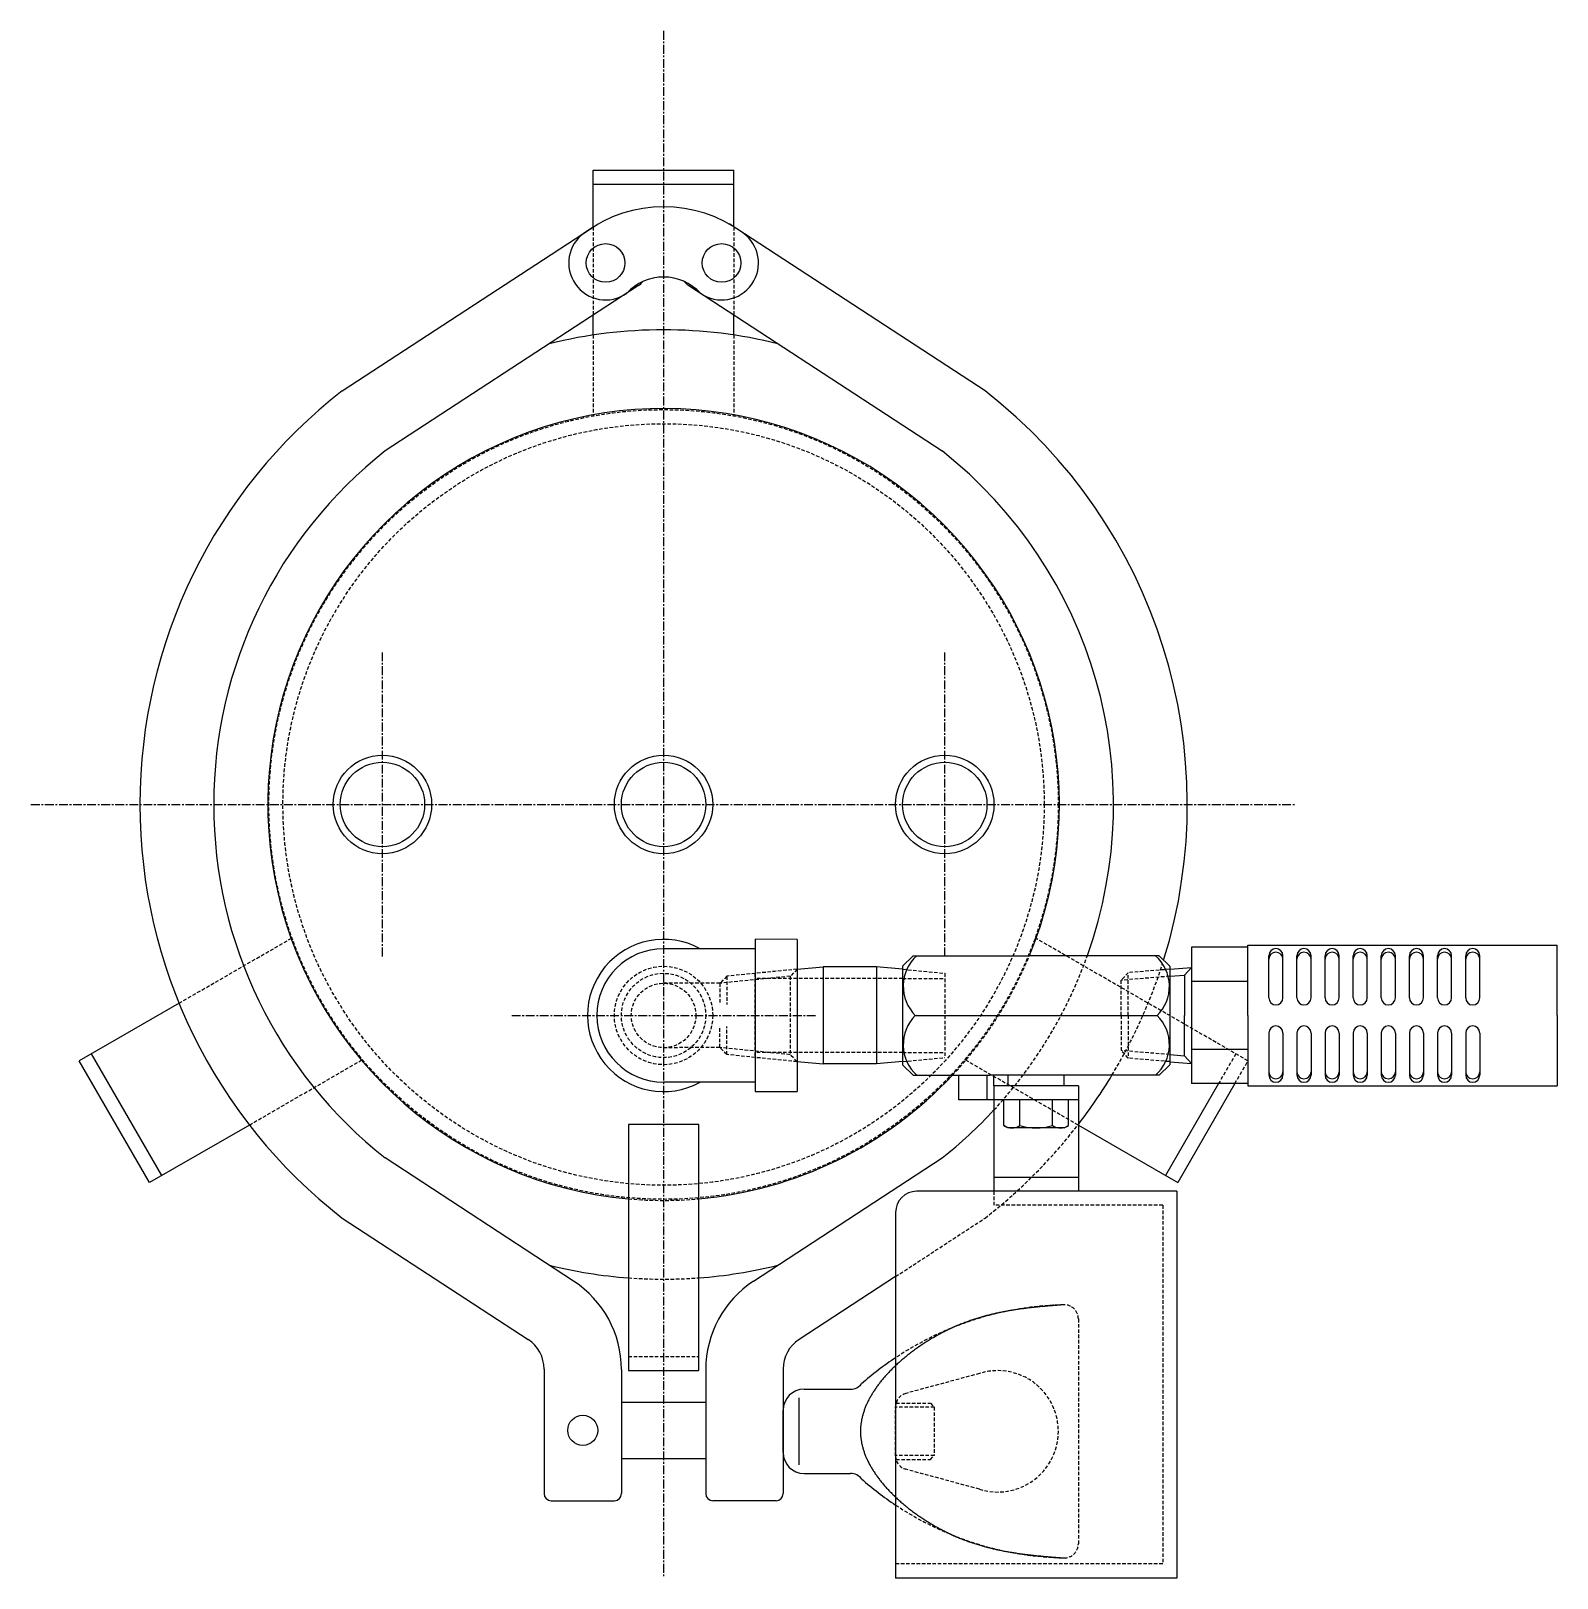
# Model space of a CAD drawing. Extents: x 248 to 807, y 18 to 803.
# Drawn here: x 326.5 to 543.6, y 582.5 to 802.5 of the extents above; entities that cross this region are included whole.
import ezdxf

# ---------------------------------------------------------------- set-up
doc = ezdxf.new("R2010")
doc.units = 0
doc.linetypes.add('CENTER', pattern=[2, 1.25, -0.25, 0.25, -0.25])
doc.linetypes.add('DASHED', pattern=[0.75, 0.5, -0.25])
doc.layers.get('0').update_dxf_attribs({"linetype": 'CONTINUOUS'})
doc.layers.add('CENTER', color=1, linetype='CENTER')

msp = doc.modelspace()

# ---------------------------------------------------------------- linework, layer by layer
at = {"color": 7, "linetype": 'CONTINUOUS'}
for p, q in [((406.5, 782.73), (426.5, 782.73)), ((406.5, 774.66), (406.5, 782.73)), ((426.5, 774.66), (426.5, 782.73)), ((406.5, 780.73), (426.5, 780.73)), ((370.78, 751.33), (407.17, 775.1)), ((462.23, 751.33), (425.83, 775.1)), ((412.91, 766.3), (376.89, 742.79)), ((420.09, 766.3), (456.11, 742.79)), ((406.5, 759.27), (406.5, 762.12)), ((426.5, 759.27), (426.5, 762.12)), ((429.55, 673.35), (429.55, 651.7)), ((435.5, 673.34), (429.55, 673.35)), ((435.5, 673.34), (435.5, 651.7)), ((429.55, 672.01), (416.5, 672.01)), ((452, 671.02), (450.5, 669.52)), ((452, 671.02), (468.5, 671.02)), ((487, 671.02), (468.5, 671.02)), ((487, 671.02), (488.5, 669.52)), ((491.6, 672.22), (491.6, 662.52)), ((499.6, 672.22), (491.6, 672.22)), ((499.6, 672.52), (543.6, 672.52)), ((499.6, 662.52), (499.6, 672.52)), ((502.6, 665.02), (502.6, 671.02)), ((504.6, 665.02), (504.6, 671.02)), ((506.6, 665.02), (506.6, 671.02)), ((508.6, 665.02), (508.6, 671.02)), ((510.6, 665.02), (510.6, 671.02)), ((512.6, 665.02), (512.6, 671.02)), ((514.6, 665.02), (514.6, 671.02)), ((516.6, 665.02), (516.6, 671.02)), ((518.6, 665.02), (518.6, 671.02)), ((520.6, 665.02), (520.6, 671.02)), ((522.6, 665.02), (522.6, 671.02)), ((524.6, 665.02), (524.6, 671.02)), ((526.6, 665.02), (526.6, 671.02)), ((528.6, 665.02), (528.6, 671.02)), ((530.6, 665.02), (530.6, 671.02)), ((532.6, 665.02), (532.6, 671.02)), ((543.6, 662.52), (543.6, 672.52)), ((435.5, 669.08), (439.2, 669.42)), ((446.8, 669.42), (439.2, 669.42)), ((439.2, 669.42), (439.2, 655.62)), ((446.8, 669.42), (446.8, 655.62)), ((450.5, 669.08), (446.8, 669.42)), ((450.5, 669.52), (450.5, 655.52)), ((488.5, 669.52), (488.5, 655.52)), ((488.5, 669.09), (491.6, 669.34)), ((488.5, 669.09), (488.5, 655.94)), ((491.6, 669.34), (490.6, 668.26)), ((488.5, 668.09), (490.6, 668.26)), ((490.6, 668.26), (490.6, 662.52)), ((499.6, 667.37), (491.6, 667.37)), ((347.57, 664.26), (333.37, 656.07)), ((452.31, 662.52), (486.69, 662.52)), ((490.6, 656.77), (490.6, 662.52)), ((491.6, 662.52), (491.6, 652.82)), ((499.6, 662.52), (499.6, 652.52)), ((543.6, 662.52), (543.6, 652.52)), ((502.6, 660.02), (502.6, 654.02)), ((504.6, 660.02), (504.6, 654.02)), ((506.6, 660.02), (506.6, 654.02)), ((508.6, 660.02), (508.6, 654.02)), ((510.6, 660.02), (510.6, 654.02)), ((512.6, 660.02), (512.6, 654.02)), ((514.6, 660.02), (514.6, 654.02)), ((516.6, 660.02), (516.6, 654.02)), ((518.6, 660.02), (518.6, 654.02)), ((520.6, 660.02), (520.6, 654.02)), ((522.6, 660.02), (522.6, 654.02)), ((524.6, 660.02), (524.6, 654.02)), ((526.6, 660.02), (526.6, 654.02)), ((528.6, 660.02), (528.6, 654.02)), ((530.6, 660.02), (530.6, 654.02)), ((532.6, 660.02), (532.6, 654.02)), ((343.37, 638.75), (333.37, 656.07)), ((345.1, 639.75), (335.1, 657.07)), ((435.5, 655.96), (439.2, 655.62)), ((446.8, 655.62), (439.2, 655.62)), ((450.5, 655.96), (446.8, 655.62)), ((488.5, 656.95), (490.6, 656.77)), ((488.5, 655.94), (491.6, 655.69)), ((491.6, 655.69), (490.6, 656.77)), ((499.6, 657.67), (491.6, 657.67)), ((452, 654.02), (450.5, 655.52)), ((452, 654.02), (462.86, 654.02)), ((458.5, 650.52), (458.5, 654.02)), ((462.5, 654.02), (462.5, 650.52)), ((474.14, 654.02), (462.86, 654.02)), ((463.5, 652.52), (463.5, 654.02)), ((465.5, 652.52), (465.5, 654.02)), ((473.5, 652.52), (473.5, 654.02)), ((487, 654.02), (474.14, 654.02)), ((487, 654.02), (488.5, 655.52)), ((429.55, 653.02), (416.5, 653.02)), ((429.55, 651.7), (435.5, 651.7)), ((463.5, 652.52), (463.5, 637.52)), ((475.5, 652.52), (463.5, 652.52)), ((475.5, 652.52), (475.5, 637.52)), ((495.45, 652.82), (487.9, 639.75)), ((497.76, 652.82), (489.63, 638.75)), ((499.6, 652.82), (491.6, 652.82)), ((499.6, 652.52), (543.6, 652.52)), ((463.5, 650.52), (458.5, 650.52)), ((475.5, 650.52), (463.5, 650.52)), ((464.88, 646.87), (464.88, 650.52)), ((474.12, 650.52), (464.88, 650.52)), ((467.19, 646.87), (467.19, 650.52)), ((471.81, 646.87), (471.81, 650.52)), ((474.12, 646.87), (474.12, 650.52)), ((357.57, 646.94), (343.37, 638.75)), ((421.5, 647.02), (411.5, 647.02)), ((411.5, 647.02), (411.5, 612.02)), ((421.5, 612.02), (421.5, 647.02)), ((465.5, 646.52), (464.88, 646.87)), ((473.5, 646.52), (474.12, 646.87)), ((475.5, 646.91), (489.63, 638.75)), ((473.5, 646.52), (465.5, 646.52)), ((403.7, 624.74), (376.89, 642.25)), ((429.3, 624.74), (456.11, 642.25)), ((463.5, 639.52), (475.5, 639.52)), ((489.5, 637.52), (452.5, 637.52)), ((489.5, 637.52), (489.5, 582.52)), ((370.78, 633.7), (397.23, 616.42)), ((449.5, 634.52), (449.5, 582.52)), ((449.5, 625.39), (435.77, 616.42)), ((399.5, 612.24), (399.5, 594.52)), ((410.5, 612.18), (410.5, 594.52)), ((411.5, 612.02), (421.5, 612.02)), ((422.5, 612.18), (422.5, 594.52)), ((433.5, 612.24), (433.5, 594.52)), ((410.5, 607.52), (422.5, 607.52)), ((435.74, 608.16), (435.74, 598.6)), ((436.5, 609.38), (443.1, 609.38)), ((433.5, 600.38), (433.5, 606.38)), ((410.5, 599.52), (422.5, 599.52)), ((436.5, 597.38), (443.1, 597.38)), ((400.5, 593.52), (409.5, 593.52)), ((432.5, 593.52), (423.5, 593.52)), ((489.5, 582.52), (449.5, 582.52))]:
    msp.add_line(p, q, dxfattribs=at)
at = {"color": 3, "linetype": 'DASHED'}
for p, q in [((406.5, 774.66), (406.5, 762.12)), ((426.5, 774.66), (426.5, 762.12)), ((406.5, 759.27), (406.5, 747.77)), ((426.5, 759.27), (426.5, 747.77)), ((347.57, 664.26), (363.65, 673.55)), ((499.63, 656.07), (469.35, 673.55)), ((435.51, 669.09), (425.51, 668.1)), ((435.5, 669.08), (429.5, 668.52)), ((435.51, 669.09), (434.51, 668.09)), ((450.5, 669.08), (456.5, 668.52)), ((488.5, 669.09), (482.6, 668.6)), ((424.51, 667.1), (416.51, 667.1)), ((424.51, 667.1), (424.5, 664.09)), ((425.51, 668.1), (424.51, 667.1)), ((434.51, 668.09), (424.51, 667.1)), ((425.51, 668.1), (425.5, 664.09)), ((429.5, 668.52), (429.5, 656.52)), ((435.5, 667.77), (429.5, 667.77)), ((434.51, 668.09), (434.49, 656.94)), ((450.5, 667.77), (435.5, 667.77)), ((450.5, 667.77), (456.5, 667.77)), ((456.5, 668.52), (456.5, 656.52)), ((482.6, 668.6), (481.6, 667.52)), ((488.5, 668.09), (481.6, 667.52)), ((481.6, 662.52), (481.6, 667.52)), ((481.6, 662.52), (481.6, 667.52)), ((482.6, 662.52), (482.6, 668.6)), ((481.6, 662.52), (481.6, 657.52)), ((481.6, 662.52), (481.6, 657.52)), ((482.6, 662.52), (482.6, 656.44)), ((424.49, 657.96), (424.5, 660.97)), ((425.49, 656.96), (425.5, 660.97)), ((424.49, 657.96), (416.5, 657.93)), ((434.49, 656.94), (424.49, 657.96)), ((425.49, 656.96), (424.49, 657.96)), ((357.57, 646.94), (373.65, 656.23)), ((435.49, 655.94), (425.49, 656.96)), ((435.5, 657.27), (429.5, 657.27)), ((435.5, 655.96), (429.5, 656.52)), ((435.49, 655.94), (434.49, 656.94)), ((450.5, 657.27), (435.5, 657.27)), ((450.5, 657.27), (456.5, 657.27)), ((450.5, 655.96), (456.5, 656.52)), ((475.5, 646.91), (459.35, 656.23)), ((482.6, 656.44), (481.6, 657.52)), ((488.5, 656.95), (481.6, 657.52)), ((488.5, 655.95), (482.6, 656.44)), ((497.9, 657.07), (495.45, 652.82)), ((497.76, 652.82), (499.63, 656.07)), ((463.5, 637.52), (463.5, 635.52)), ((449.5, 625.39), (462.23, 633.7)), ((487.5, 635.52), (463.5, 635.52)), ((487.5, 635.52), (487.5, 584.52)), ((475.5, 619.38), (475.5, 587.38)), ((411.5, 614.02), (421.5, 614.02)), ((461.43, 611.6), (450.98, 608.78)), ((449.57, 607.38), (454.45, 607.38)), ((454.45, 607.38), (455, 606.83)), ((449.5, 599.91), (449.5, 606.85)), ((455, 606.83), (449.5, 606.83)), ((455, 606.83), (455, 599.93)), ((455, 599.93), (449.5, 599.93)), ((449.57, 599.38), (454.45, 599.38)), ((454.45, 599.38), (455, 599.93)), ((461.43, 595.15), (450.98, 597.98)), ((487.5, 584.52), (449.5, 584.52))]:
    msp.add_line(p, q, dxfattribs=at)
at = {"color": 3}
for points in [[(473.44, 621.38, 0), (473.28, 621.37, 0), (473.13, 621.35, 0), (472.98, 621.34, 0), (472.83, 621.33, 0), (472.68, 621.32, 0), (472.52, 621.31, 0), (472.37, 621.29, 0), (472.22, 621.28, 0), (472.07, 621.27, 0), (471.91, 621.26, 0), (471.76, 621.24, 0), (471.61, 621.23, 0), (471.46, 621.22, 0), (471.31, 621.21, 0), (471.15, 621.19, 0), (471, 621.18, 0), (470.85, 621.17, 0), (470.7, 621.15, 0), (470.55, 621.14, 0), (470.39, 621.12, 0), (470.24, 621.11, 0), (470.09, 621.1, 0), (469.94, 621.08, 0), (469.79, 621.07, 0), (469.63, 621.05, 0), (469.48, 621.03, 0), (469.33, 621.02, 0), (469.18, 621, 0), (469.02, 620.99, 0), (468.87, 620.97, 0), (468.72, 620.95, 0), (468.57, 620.94, 0), (468.41, 620.92, 0), (468.26, 620.9, 0), (468.11, 620.88, 0), (467.96, 620.86, 0), (467.8, 620.84, 0), (467.65, 620.82, 0), (467.5, 620.8, 0), (467.35, 620.78, 0), (467.19, 620.76, 0), (467.04, 620.74, 0), (466.89, 620.72, 0), (466.74, 620.7, 0), (466.58, 620.67, 0), (466.43, 620.65, 0), (466.28, 620.63, 0), (466.12, 620.6, 0), (465.97, 620.58, 0), (465.82, 620.55, 0), (465.67, 620.52, 0), (465.51, 620.5, 0), (465.36, 620.47, 0), (465.21, 620.44, 0), (465.05, 620.41, 0), (464.9, 620.39, 0), (464.75, 620.36, 0), (464.6, 620.33, 0), (464.44, 620.3, 0), (464.29, 620.26, 0), (464.13, 620.23, 0), (463.98, 620.2, 0), (463.83, 620.17, 0), (463.68, 620.13, 0), (463.52, 620.1, 0), (463.37, 620.06, 0), (463.21, 620.02, 0), (463.06, 619.99, 0), (462.91, 619.95, 0), (462.75, 619.91, 0), (462.6, 619.87, 0), (462.45, 619.83, 0), (462.29, 619.79, 0), (462.14, 619.75, 0), (461.99, 619.71, 0), (461.83, 619.66, 0), (461.68, 619.62, 0), (461.52, 619.57, 0), (461.37, 619.53, 0), (461.21, 619.48, 0), (461.06, 619.43, 0), (460.91, 619.38, 0), (460.75, 619.33, 0), (460.6, 619.28, 0), (460.44, 619.23, 0), (460.29, 619.18, 0), (460.13, 619.13, 0), (459.98, 619.07, 0), (459.82, 619.02, 0), (459.67, 618.96, 0), (459.52, 618.9, 0), (459.36, 618.85, 0), (459.21, 618.78, 0), (459.05, 618.73, 0), (458.9, 618.66, 0), (458.74, 618.6, 0), (458.59, 618.54, 0), (458.43, 618.47, 0), (458.28, 618.41, 0), (458.12, 618.34, 0), (457.96, 618.27, 0), (457.81, 618.2, 0), (457.65, 618.13, 0), (457.5, 618.06, 0), (457.34, 617.99, 0), (457.19, 617.92, 0), (457.03, 617.84, 0), (456.88, 617.77, 0), (456.72, 617.69, 0), (456.57, 617.61, 0), (456.41, 617.53, 0), (456.26, 617.46, 0), (456.1, 617.38, 0), (455.95, 617.29, 0), (455.79, 617.21, 0), (455.64, 617.13, 0), (455.49, 617.04, 0), (455.33, 616.96, 0), (455.18, 616.87, 0), (455.02, 616.78, 0), (454.87, 616.7, 0), (454.72, 616.61, 0), (454.57, 616.52, 0), (454.42, 616.42, 0), (454.27, 616.33, 0), (454.12, 616.24, 0), (453.96, 616.15, 0), (453.81, 616.05, 0), (453.67, 615.96, 0), (453.52, 615.86, 0), (453.37, 615.76, 0), (453.22, 615.66, 0), (453.07, 615.57, 0), (452.93, 615.47, 0), (452.78, 615.36, 0), (452.63, 615.26, 0), (452.49, 615.16, 0), (452.35, 615.06, 0), (452.2, 614.95, 0), (452.06, 614.85, 0), (451.92, 614.74, 0), (451.77, 614.64, 0), (451.63, 614.53, 0), (451.49, 614.42, 0), (451.36, 614.32, 0), (451.22, 614.21, 0), (451.08, 614.1, 0), (450.94, 613.99, 0), (450.81, 613.87, 0), (450.67, 613.76, 0), (450.54, 613.65, 0), (450.4, 613.54, 0), (450.27, 613.42, 0), (450.14, 613.31, 0), (450.01, 613.19, 0), (449.88, 613.08, 0), (449.75, 612.96, 0), (449.63, 612.84, 0), (449.5, 612.73, 0)], [(449.5, 594.03, 0), (449.63, 593.91, 0), (449.75, 593.79, 0), (449.88, 593.67, 0), (450.01, 593.56, 0), (450.14, 593.44, 0), (450.27, 593.33, 0), (450.41, 593.21, 0), (450.54, 593.1, 0), (450.67, 592.99, 0), (450.81, 592.87, 0), (450.94, 592.76, 0), (451.08, 592.65, 0), (451.22, 592.54, 0), (451.36, 592.43, 0), (451.5, 592.32, 0), (451.64, 592.22, 0), (451.78, 592.11, 0), (451.92, 592, 0), (452.06, 591.9, 0), (452.2, 591.79, 0), (452.35, 591.69, 0), (452.49, 591.59, 0), (452.64, 591.48, 0), (452.78, 591.38, 0), (452.93, 591.28, 0), (453.08, 591.18, 0), (453.22, 591.08, 0), (453.37, 590.98, 0), (453.52, 590.88, 0), (453.67, 590.79, 0), (453.82, 590.69, 0), (453.97, 590.6, 0), (454.12, 590.5, 0), (454.27, 590.41, 0), (454.42, 590.32, 0), (454.57, 590.23, 0), (454.73, 590.14, 0), (454.88, 590.05, 0), (455.03, 589.96, 0), (455.18, 589.87, 0), (455.34, 589.79, 0), (455.49, 589.7, 0), (455.64, 589.62, 0), (455.8, 589.53, 0), (455.95, 589.45, 0), (456.11, 589.37, 0), (456.26, 589.29, 0), (456.42, 589.21, 0), (456.57, 589.13, 0), (456.73, 589.05, 0), (456.88, 588.98, 0), (457.04, 588.9, 0), (457.19, 588.83, 0), (457.35, 588.75, 0), (457.5, 588.68, 0), (457.66, 588.61, 0), (457.81, 588.54, 0), (457.97, 588.47, 0), (458.12, 588.4, 0), (458.28, 588.34, 0), (458.43, 588.27, 0), (458.59, 588.21, 0), (458.75, 588.14, 0), (458.9, 588.08, 0), (459.06, 588.02, 0), (459.21, 587.96, 0), (459.36, 587.9, 0), (459.52, 587.84, 0), (459.67, 587.79, 0), (459.83, 587.73, 0), (459.98, 587.68, 0), (460.14, 587.62, 0), (460.29, 587.57, 0), (460.45, 587.52, 0), (460.6, 587.47, 0), (460.75, 587.41, 0), (460.91, 587.37, 0), (461.06, 587.32, 0), (461.22, 587.27, 0), (461.37, 587.22, 0), (461.53, 587.18, 0), (461.68, 587.13, 0), (461.83, 587.09, 0), (461.99, 587.04, 0), (462.14, 587, 0), (462.3, 586.96, 0), (462.45, 586.92, 0), (462.61, 586.88, 0), (462.76, 586.84, 0), (462.91, 586.8, 0), (463.07, 586.76, 0), (463.22, 586.73, 0), (463.37, 586.69, 0), (463.53, 586.65, 0), (463.68, 586.62, 0), (463.83, 586.59, 0), (463.99, 586.55, 0), (464.14, 586.52, 0), (464.29, 586.49, 0), (464.45, 586.46, 0), (464.6, 586.42, 0), (464.75, 586.39, 0), (464.91, 586.36, 0), (465.06, 586.34, 0), (465.21, 586.31, 0), (465.37, 586.28, 0), (465.52, 586.25, 0), (465.67, 586.23, 0), (465.83, 586.2, 0), (465.98, 586.18, 0), (466.13, 586.15, 0), (466.29, 586.13, 0), (466.44, 586.1, 0), (466.59, 586.08, 0), (466.75, 586.06, 0), (466.9, 586.03, 0), (467.05, 586.01, 0), (467.2, 585.99, 0), (467.36, 585.97, 0), (467.51, 585.95, 0), (467.66, 585.93, 0), (467.82, 585.91, 0), (467.97, 585.89, 0), (468.12, 585.87, 0), (468.27, 585.85, 0), (468.43, 585.84, 0), (468.58, 585.82, 0), (468.73, 585.8, 0), (468.88, 585.78, 0), (469.04, 585.77, 0), (469.19, 585.75, 0), (469.34, 585.73, 0), (469.5, 585.72, 0), (469.65, 585.7, 0), (469.8, 585.69, 0), (469.95, 585.67, 0), (470.11, 585.66, 0), (470.26, 585.64, 0), (470.41, 585.63, 0), (470.56, 585.62, 0), (470.72, 585.6, 0), (470.87, 585.59, 0), (471.02, 585.58, 0), (471.17, 585.56, 0), (471.33, 585.55, 0), (471.48, 585.53, 0), (471.63, 585.52, 0), (471.78, 585.51, 0), (471.94, 585.5, 0), (472.09, 585.48, 0), (472.24, 585.47, 0), (472.39, 585.46, 0), (472.55, 585.45, 0), (472.7, 585.44, 0), (472.85, 585.42, 0), (473, 585.41, 0), (473.15, 585.4, 0), (473.31, 585.39, 0), (473.46, 585.38, 0)]]:
    msp.add_polyline3d(points, dxfattribs=at)
at = {"color": 7}
msp.add_polyline3d([(449.5, 612.73, 0), (449.39, 612.62, 0), (449.28, 612.51, 0), (449.17, 612.41, 0), (449.06, 612.3, 0), (448.95, 612.2, 0), (448.85, 612.09, 0), (448.74, 611.98, 0), (448.64, 611.87, 0), (448.54, 611.76, 0), (448.43, 611.65, 0), (448.33, 611.54, 0), (448.23, 611.43, 0), (448.13, 611.32, 0), (448.03, 611.21, 0), (447.94, 611.1, 0), (447.84, 610.99, 0), (447.74, 610.88, 0), (447.65, 610.77, 0), (447.56, 610.65, 0), (447.46, 610.54, 0), (447.37, 610.43, 0), (447.28, 610.31, 0), (447.19, 610.2, 0), (447.11, 610.09, 0), (447.02, 609.97, 0), (446.94, 609.86, 0), (446.85, 609.74, 0), (446.77, 609.62, 0), (446.69, 609.51, 0), (446.61, 609.39, 0), (446.53, 609.27, 0), (446.45, 609.16, 0), (446.37, 609.04, 0), (446.3, 608.92, 0), (446.23, 608.8, 0), (446.15, 608.69, 0), (446.08, 608.57, 0), (446.01, 608.45, 0), (445.94, 608.33, 0), (445.88, 608.21, 0), (445.81, 608.09, 0), (445.75, 607.97, 0), (445.69, 607.85, 0), (445.62, 607.73, 0), (445.56, 607.61, 0), (445.51, 607.49, 0), (445.45, 607.37, 0), (445.39, 607.25, 0), (445.34, 607.13, 0), (445.29, 607.01, 0), (445.24, 606.89, 0), (445.19, 606.77, 0), (445.14, 606.64, 0), (445.1, 606.52, 0), (445.05, 606.4, 0), (445.01, 606.28, 0), (444.97, 606.16, 0), (444.93, 606.03, 0), (444.89, 605.91, 0), (444.85, 605.79, 0), (444.82, 605.67, 0), (444.79, 605.54, 0), (444.75, 605.42, 0), (444.73, 605.3, 0), (444.7, 605.17, 0), (444.67, 605.05, 0), (444.65, 604.93, 0), (444.63, 604.8, 0), (444.61, 604.68, 0), (444.59, 604.56, 0), (444.57, 604.43, 0), (444.55, 604.31, 0), (444.54, 604.18, 0), (444.53, 604.06, 0), (444.52, 603.94, 0), (444.51, 603.81, 0), (444.51, 603.69, 0), (444.5, 603.57, 0), (444.5, 603.44, 0), (444.5, 603.32, 0), (444.5, 603.19, 0), (444.51, 603.07, 0), (444.51, 602.95, 0), (444.52, 602.82, 0), (444.53, 602.7, 0), (444.54, 602.57, 0), (444.55, 602.45, 0), (444.57, 602.33, 0), (444.59, 602.2, 0), (444.61, 602.08, 0), (444.63, 601.96, 0), (444.65, 601.83, 0), (444.67, 601.71, 0), (444.7, 601.59, 0), (444.73, 601.46, 0), (444.76, 601.34, 0), (444.79, 601.22, 0), (444.82, 601.09, 0), (444.85, 600.97, 0), (444.89, 600.85, 0), (444.93, 600.72, 0), (444.97, 600.6, 0), (445.01, 600.48, 0), (445.05, 600.36, 0), (445.1, 600.23, 0), (445.14, 600.11, 0), (445.19, 599.99, 0), (445.24, 599.87, 0), (445.29, 599.75, 0), (445.34, 599.63, 0), (445.39, 599.5, 0), (445.45, 599.38, 0), (445.51, 599.26, 0), (445.57, 599.14, 0), (445.62, 599.02, 0), (445.69, 598.9, 0), (445.75, 598.78, 0), (445.81, 598.66, 0), (445.88, 598.54, 0), (445.94, 598.42, 0), (446.01, 598.31, 0), (446.08, 598.19, 0), (446.15, 598.07, 0), (446.23, 597.95, 0), (446.3, 597.83, 0), (446.38, 597.72, 0), (446.45, 597.6, 0), (446.53, 597.48, 0), (446.61, 597.36, 0), (446.69, 597.25, 0), (446.77, 597.13, 0), (446.85, 597.01, 0), (446.94, 596.9, 0), (447.02, 596.78, 0), (447.11, 596.67, 0), (447.19, 596.55, 0), (447.28, 596.44, 0), (447.37, 596.33, 0), (447.46, 596.21, 0), (447.56, 596.1, 0), (447.65, 595.99, 0), (447.74, 595.88, 0), (447.84, 595.76, 0), (447.94, 595.65, 0), (448.03, 595.54, 0), (448.13, 595.43, 0), (448.23, 595.32, 0), (448.33, 595.21, 0), (448.43, 595.1, 0), (448.54, 594.99, 0), (448.64, 594.88, 0), (448.74, 594.77, 0), (448.85, 594.66, 0), (448.95, 594.56, 0), (449.06, 594.45, 0), (449.17, 594.34, 0), (449.28, 594.24, 0), (449.39, 594.13, 0), (449.5, 594.03, 0)], dxfattribs=at)
at = {"color": 7, "linetype": 'CONTINUOUS'}
for centre, radius in [((408.25, 769.52), 2.75), ((424.75, 769.52), 2.75), ((376.5, 692.52), 7), ((376.5, 692.52), 6), ((416.5, 692.52), 7), ((416.5, 692.52), 6), ((456.5, 692.52), 7), ((456.5, 692.52), 6), ((405, 603.52), 2.14)]:
    msp.add_circle(centre, radius, dxfattribs=at)
at = {"color": 3, "linetype": 'DASHED'}
for centre, radius in [((416.5, 692.52), 56.15), ((416.5, 692.52), 54.15), ((416.5, 662.52), 7), ((416.5, 662.52), 6), ((416.5, 662.52), 4.59)]:
    msp.add_circle(centre, radius, dxfattribs=at)
at = {"color": 7, "linetype": 'CONTINUOUS'}
for centre, radius, start, end in [((416.5, 758.56), 18.96, 53.5719, 126.4281), ((408.25, 769.52), 5.25, 125, 305), ((424.75, 769.52), 5.25, 235, 55), ((416.5, 760.4), 7.12, 42.5835, 137.4165), ((411.27, 768.82), 3, 303.14, 319.8837), ((421.73, 768.82), 3, 220.1163, 236.86), ((416.5, 692.52), 67.5, 76.0555, 103.9445), ((416.5, 692.52), 74.5, 127.862, 232.138), ((416.5, 692.52), 74.5, 342.7177, 52.138), ((416.5, 692.52), 56.3, 337.5557, 264.9052), ((416.5, 692.52), 64, 128.2349, 231.7651), ((416.5, 692.52), 64, 340.3742, 51.7651), ((416.5, 662.52), 10.82, 61.3057, 298.6943), ((416.5, 662.52), 9.49, 90, 270), ((456.47, 666.67), 5.88, 132.2822, 224.947), ((482.65, 666.67), 5.8, 314.1982, 48.5726), ((503.6, 671.02), 1, 0, 180), ((503.6, 670.52), 1, 0, 180), ((507.6, 671.02), 1, 0, 180), ((507.6, 670.52), 1, 0, 180), ((511.6, 671.02), 1, 0, 180), ((511.6, 670.52), 1, 0, 180), ((515.6, 671.02), 1, 0, 180), ((515.6, 670.52), 1, 0, 180), ((519.6, 671.02), 1, 0, 180), ((519.6, 670.52), 1, 0, 180), ((523.6, 671.02), 1, 0, 180), ((523.6, 670.52), 1, 0, 180), ((527.6, 671.02), 1, 0, 180), ((527.6, 670.52), 1, 0, 180), ((531.6, 671.02), 1, 0, 180), ((531.6, 670.52), 1, 0, 180), ((503.6, 665.02), 1, 180, 0), ((507.6, 665.02), 1, 180, 0), ((511.6, 665.02), 1, 180, 0), ((515.6, 665.02), 1, 180, 0), ((519.6, 665.02), 1, 180, 0), ((523.6, 665.02), 1, 180, 0), ((527.6, 665.02), 1, 180, 0), ((531.6, 665.02), 1, 180, 0), ((456.47, 658.36), 5.88, 135.053, 227.7178), ((482.65, 658.36), 5.8, 311.4274, 45.8018), ((503.6, 660.02), 1, 0, 180), ((507.6, 660.02), 1, 0, 180), ((511.6, 660.02), 1, 0, 180), ((515.6, 660.02), 1, 0, 180), ((519.6, 660.02), 1, 0, 180), ((523.6, 660.02), 1, 0, 180), ((527.6, 660.02), 1, 0, 180), ((531.6, 660.02), 1, 0, 180), ((416.5, 692.52), 56.3, 275.0948, 316.8651), ((416.5, 692.52), 74.5, 322.3678, 328.8872), ((503.6, 654.52), 1, 180, 0), ((503.6, 654.02), 1, 180, 0), ((507.6, 654.52), 1, 180, 0), ((507.6, 654.02), 1, 180, 0), ((511.6, 654.52), 1, 180, 0), ((511.6, 654.02), 1, 180, 0), ((515.6, 654.52), 1, 180, 0), ((515.6, 654.02), 1, 180, 0), ((519.6, 654.52), 1, 180, 0), ((519.6, 654.02), 1, 180, 0), ((523.6, 654.52), 1, 180, 0), ((523.6, 654.02), 1, 180, 0), ((527.6, 654.52), 1, 180, 0), ((527.6, 654.02), 1, 180, 0), ((531.6, 654.52), 1, 180, 0), ((531.6, 654.02), 1, 180, 0), ((416.5, 692.52), 64, 308.2349, 317.2544), ((466.04, 648.56), 2.04, 235.6158, 304.3842), ((469.5, 654.16), 7.64, 252.412, 287.588), ((472.96, 648.56), 2.04, 235.6158, 304.3842), ((452.5, 634.52), 3, 90, 180), ((416.5, 692.52), 67.5, 256.0555, 265.752), ((416.5, 692.52), 67.5, 274.248, 283.9445), ((395.5, 612.18), 15, 0, 56.86), ((437.5, 612.18), 15, 123.14, 180), ((394.5, 612.24), 5, 0, 56.86), ((438.5, 612.24), 5, 123.14, 180), ((474.37, 576.55), 44.83, 123.693, 131.5058), ((443.1, 611.38), 2, 270, 321.3816), ((436.5, 606.38), 3, 90, 180), ((436.5, 600.38), 3, 180, 270), ((443.1, 595.38), 2, 38.6184, 90), ((474.37, 630.2), 44.83, 228.4942, 236.307), ((400.5, 594.52), 1, 180, 270), ((409.5, 594.52), 1, 270, 0), ((409.5, 594.52), 1, 270, 0), ((423.5, 594.52), 1, 180, 270), ((423.5, 594.52), 1, 180, 270), ((432.5, 594.52), 1, 270, 0)]:
    msp.add_arc(centre, radius, start, end, dxfattribs=at)
at = {"color": 3, "linetype": 'DASHED'}
for centre, radius, start, end in [((416.5, 692.52), 56.3, 316.8651, 337.5557), ((416.5, 692.52), 64, 317.2544, 340.3742), ((416.5, 692.52), 74.5, 328.8872, 342.314), ((416.5, 692.52), 74.5, 307.862, 322.3678), ((416.5, 692.52), 56.3, 264.9052, 275.0948), ((416.5, 692.52), 67.5, 265.752, 274.248), ((474.37, 576.55), 44.83, 91.1648, 123.693), ((473.5, 619.38), 2, 0, 91.1648), ((464.03, 603.38), 8.63, 252.4367, 107.5633), ((451.5, 606.85), 2, 105.1374, 180), ((451.5, 599.91), 2, 180, 254.8626), ((474.37, 630.2), 44.83, 236.307, 268.8352), ((473.5, 587.38), 2, 268.8352, 360)]:
    msp.add_arc(centre, radius, start, end, dxfattribs=at)
at = {"layer": 'CENTER', "color": 1, "linetype": 'CENTER'}
for p, q in [((416.5, 802.52), (416.5, 582.52)), ((376.5, 670.92), (376.5, 714.11)), ((456.5, 670.92), (456.5, 714.11)), ((326.5, 692.52), (506.5, 692.52)), ((394.9, 662.52), (438.1, 662.52))]:
    msp.add_line(p, q, dxfattribs=at)

doc.saveas('drawing.dxf')
